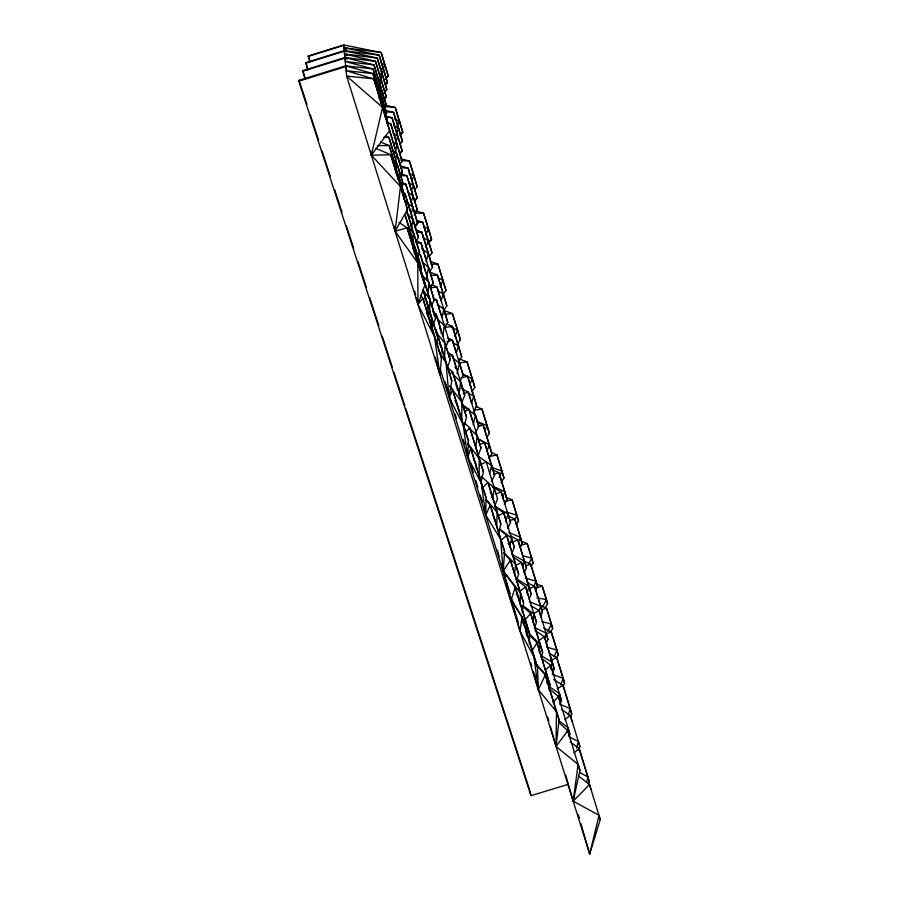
<?xml version="1.0" encoding="UTF-8"?>
<svg xmlns="http://www.w3.org/2000/svg" width="899" height="899" viewBox="0 0 899 899"><rect width="100%" height="100%" fill="white"/><g stroke="black" fill="none" stroke-linecap="round" stroke-linejoin="round"><path stroke-width="1.35" d="M461.794 421.631L461.816 402.235L452.534 371.849L447.41 367.489M479.133 477.504L479.189 458.524L469.851 427.935L464.671 423.204M520.263 604.937L520.352 592.744L510.396 560.144L503.631 553.054M309.84 61.817L308.312 55.952L343.643 44.95L346.621 76.078L589.688 854.05L600.229 819.585L599.015 815.314L573.157 801.133L579.956 770.421L578.113 764.453L556.065 746.417L556.447 711.705L545.244 674.958L535.197 663.372M414.27 253.563L414.315 250.765L407.09 227.852L398.965 222.379M505.26 574.63L503.204 571.045L504.62 551.548L500.619 539.231L485.752 515.071L486.067 497.675L470.761 448.343L467.772 444.061M414.776 252.855L414.956 247.371L411.551 242.966M444.533 360.173L445.117 343.598L436.566 332.866M457.299 389.952L457.4 387.255L452.534 371.849L449.298 374.209M496.653 526.016L497.203 512.486L488.011 482.448L482.078 488.191M529.32 643.65L529.713 634.042L515.228 587.294L503.204 571.045L500.619 539.231L490.236 505.081L485.954 499.698M486.067 497.675L481.358 483.302L467.716 457.243L468.435 440.847L452.635 389.908L450.253 386.694M547.064 683.375L547.367 676.599L537.029 642.774L529.511 634.997M411.697 239.348L411.843 236.639L405.078 215.03L421.541 268.385L420.496 270.891M441.128 333.484L441.33 330.787L436.105 314.111L432.734 311.706M435.374 357.173L439.914 374.658L441.443 358.016L422.89 298.288L420.384 295.254M412.731 241.202L413.506 232.886L409.011 227.818M427.857 293.816L428.913 282.668L422.35 275.397M491.551 497.349L491.832 494.562L488.011 482.448M514.588 573.899L515.577 564.302L506.71 535.399L499.496 529.489M539.209 652.225L540.063 644.145L530.668 613.534L522.454 606.274M558.785 722.436L567.752 730.707L556.065 746.417L559.054 719.672L545.244 674.958L538.377 689.814L556.447 711.705L559.054 719.672M441.443 358.016L434.52 336.743L417.934 304.334L424.811 285.208L417.788 262.991L395.099 231.234L400.482 186.587L371.354 155.212L370.557 151.077M410.382 226.357L410.731 223.626L406.606 210.287M458.917 395.346L460.614 381.828L452.826 374.074M475.661 448.365L477.234 435.925L469.289 428.194M578.63 776.062L589.53 784.58L573.157 801.133L578.113 764.453M533.231 671.609L538.377 689.814L537.49 667.249L533.995 656.922L520.072 631.21L521.959 617.253L511.228 599.678L515.228 587.294L529.713 634.042M397.639 179.103L398.246 174.968L396.324 173.001M442.814 336.395L444.409 325.674L436.442 318.021M492.573 499.001L494.259 487.988L481.021 476.223M522.184 612.163L523.634 602.982L510.396 560.144L503.204 571.045L520.352 592.744L523.634 602.982M567.291 731.764L567.943 727.662L559.099 720.796M451.77 380.895L435.925 329.719L451.77 380.895L449.073 397.47L463.165 424.654L468.435 440.847M549.143 690.275L550.019 684.881L537.029 642.774L531.556 651.595M411.304 229.076L412.944 219.513L404.898 193.386L418.383 237.358L415.563 242.157M532.568 622.265L534.017 614.163L523.094 605.679M396.122 169.686L397.189 164.18L393.144 160.415M436.577 343.89L437.824 337.473L423.182 289.95M426.463 278.184L428.553 267.452L422.485 262.081M509.677 547.469L511.531 538.13L499.833 529.185M558.639 697.714L559.459 693.668L549.132 686.533M480.819 483.37L483.404 471.818L469.851 427.935L464.805 432.655M397.942 178.216L390.717 154.763L371.354 155.212L382.581 107.397L373.737 78.865L346.104 70.673L372.883 73.606L387.626 121.837L372.883 73.606L345.643 65.829L299.109 80.303L298.771 81.202L530.961 795.66L568.146 784.378M457.029 373.714L459.524 363.174L453.096 358.274M473.211 424.688L475.459 415.237L468.896 410.382M498.372 534.5L500.844 524.061L491.832 494.562L490.191 492.36M599.015 815.314L589.688 854.05L580.923 823.641M541.355 657.787L542.648 652.449L530.668 613.534L524.51 620.377M380.389 102.7L381.075 100.014L378.962 98.238M395.257 160.899L396.965 154.178L392.739 150.729M411.169 213.962L412.899 207.197L405.764 184.149L401.853 182.699M441.791 317.369L443.859 309.267L437.363 304.39M489.584 473.548L491.641 465.491L484.606 442.724L477.571 438.847M527.14 593.284L528.882 586.485L521.431 562.369L513.295 557.268M463.805 427.609L466.514 417.091L457.4 387.255L455.883 385.03M550.57 668.957L552.289 662.248L544.423 636.784L535.186 630.57M586.53 782.265L587.901 776.916L579.113 748.462L570.202 741.889M569.202 736.708L569.887 734.045L567.943 727.662M516.476 581.81L518.622 574.113L506.71 535.399L500.81 540.602M426.092 261.553L428.43 253.507L421.8 232.111L415.462 229.672M505.744 521.813L508.002 514.014L494.922 506.193M576.529 748.024L578.428 741.473L569.741 737.236M379.423 97.092L380.58 93.114L373.085 68.987L345.227 61.469L374.029 64.93L386.244 105.014L384.514 107.105M560.189 704.131L561.426 700.242L559.459 693.668M544.491 638.346L546.143 633.177L535.006 627.727M395.122 151.538L397.268 144.93L390.649 123.657L386.795 122.522M433.127 325.573L435.622 318.01L420.485 268.958L435.622 318.01M534.354 628.682L536.478 622.277L534.017 614.163M568.123 715.166L570.269 708.693L563.01 685.308L553.672 679.565M522.645 566.179L524.409 560.909L517.88 539.85L510.497 535.883M456.366 352.464L458.535 346.059L452.422 326.371L446.129 323.752M471.615 402.808L473.829 396.223L467.682 376.423L462.67 374.186M588.384 784.299L589.261 781.681L587.901 776.916L579.372 772.365M410.944 202.354L413.147 195.881L406.876 175.743L400.257 173.597M379.445 90.642L380.805 86.652L377.468 84.292M447.05 368.95L450.174 359.757L436.105 314.111L433.745 315.178M466.323 452.118L467.716 457.243L470.761 448.343L481.358 483.302L485.752 515.071L490.236 505.081L504.62 551.548M487 451.32L489.292 444.78L483.213 425.193L477.099 422.361M441.094 300.76L443.409 294.209L437.431 274.993L429.655 272.049M495.079 505.272L497.529 498.698L486.19 461.738L480.201 465.098M502.384 498.327L504.856 491.753L498.945 472.728L491.629 469.289M305.076 79.382L302.761 70.639L344.845 57.536L375.49 61.323L386.368 97.126L384.581 99.205M307.705 69.942L305.784 62.649L344.193 50.692L379.164 55.165L387.458 82.573L385.615 84.585M477.706 456.748L480.987 448.084L469.053 409.292L462.434 404.842M578.405 750.328L579.855 746.53L578.428 741.473M425.957 247.158L428.43 240.685L422.687 222.244L416.17 220.064M560.729 684.768L563.19 678.329L556.728 657.551L549.368 653.483M538.771 611.444L540.771 606.252L534.624 586.508L527.23 582.676M552.233 673.947L554.211 668.8L552.289 662.248L541.872 656.101M511.834 553.683L514.318 547.334L511.531 538.13M395.818 141.604L397.886 136.39L392.065 117.769L385.368 115.949M379.974 84.517L381.536 80.629L377.985 78.404M518.352 542.355L520.454 537.231L514.801 519.06L508.598 516.161M461.614 402.943L464.761 395.324L452.478 355.363L447.792 352.43M529.073 599.217L531.163 594.217L528.882 586.485L516.318 578.619M411.371 190.61L413.551 185.452L408.124 168.068L400.089 165.731M469.604 385.109L472.335 378.704L467.075 361.87L459.344 358.881M454.939 336.529L457.625 330.293L452.399 313.549L443.331 310.267M570.629 716.334L571.708 713.851L570.269 708.693L560.01 704.288M484.921 430.745L487.146 425.643L481.943 408.989L475.683 406.472M554.166 656.596L556.975 650.168L551.289 631.941L543.828 628.232M440.207 286.702L443.016 280.353L437.903 264.003L429.936 261.362M533.748 586.317L536.006 581.282L530.68 564.224L523.038 560.706M499.215 477.313L502.013 471.143L496.956 454.95L491.787 452.826M546.266 643.246L547.963 639.526L546.143 633.177M431.306 306.188L434.228 299.817L420.339 254.664L417.889 253.293M380.805 78.842L382.569 75.033L377.243 58.087L344.193 50.692L346.666 51.895M425.575 235.133L428.508 228.874L423.586 213.175L415.63 210.804M396.347 133.49L398.695 128.501L393.638 112.397L385.615 110.397M445.252 347.868L448.893 340.283L436.487 299.906L433.003 298.007M514.509 520.251L516.903 515.273L512.059 499.799L505.586 497.113M491.528 481.538L494.562 475.268L491.641 465.491L477.369 455.737M507.575 528.533L510.508 522.51L508.002 514.014M563.381 685.892L564.594 683.42L563.19 678.329L552.941 674.61M547.783 631.446L551.447 623.996L546.525 608.241L540.187 605.409M475.785 432.228L478.762 426.238L475.459 415.237M524.038 573.045L526.499 568.134L524.409 560.909L511.936 554.661M411.551 180.8L414.057 175.833L409.405 161.022L399.965 158.527M417.732 256.024L419.552 252.405L406.584 210.265M528.612 564.19L531.747 558.077L527.196 543.547L520.881 540.951M540.569 615.894L542.457 612.264L540.771 606.252L529.387 601.723M381.861 73.46L383.794 69.83L380.086 68.032M459.906 381.446L463.176 375.299L459.524 363.174M396.987 125.995L399.606 121.208L395.279 107.487L384.603 105.014M542.535 606.859L546.491 599.633L542.288 586.249L535.838 583.631M556.335 658.641L558.301 655.045L556.975 650.168L546.648 647.078M430.497 287.826L433.262 282.938L428.553 267.452M504.339 504.283L507.081 499.473L504.856 491.753L493.607 486.46M439.914 374.658L434.52 336.743L422.89 298.288L417.934 304.334L417.788 262.991L407.09 227.852L395.099 231.234L407.539 209.478L390.717 154.763L375.726 148.279M489.101 458.389L491.854 453.579L489.292 444.78L478.257 438.903M520.24 547.502L522.33 543.85L520.454 537.231L508.823 532.613M444.398 328.146L447.781 322.348L443.859 309.267M535.467 590.407L537.546 586.845L536.006 581.282L525.668 577.99M473.29 411.866L476.717 406.067L473.829 396.223L467.963 392.852M382.974 68.571L385.12 64.986L381.165 52.513L343.643 44.95M550.559 632.053L552.671 628.558L551.447 623.996L541.94 621.715M403.426 198.881L404.853 196.533L398.246 174.968M458.872 361.376L461.704 356.836L458.535 346.059L452.534 342.463M516.341 524.69L518.554 521.218L516.903 515.273L506.261 511.947M501.024 482.651L503.968 478.032L502.013 471.143L491.618 467.3M530.86 566.617L533.107 563.111L531.747 558.077L522.521 555.773M487.123 436.925L489.382 433.453L487.146 425.643L476.852 421.35M544.603 608.365L547.581 603.791L546.491 599.633L536.894 597.846M429.621 271.813L432.554 267.329L428.43 253.507L421.698 248.697M401.044 187.531L403.258 184.16L397.189 164.18M414.686 227.874L417.732 223.3L412.899 207.197L406.326 201.972M471.829 391.885L474.829 387.379L472.335 378.704L462.434 374.22M443.791 310.312L446.814 305.784L443.409 294.209L437.397 290.613M457.276 344.182L460.355 339.743L457.625 330.293L451.298 327.292M429.632 256.159L432.014 252.877L428.43 240.685L422.53 237.257M414.147 214.647L417.383 210.22L413.147 195.881L407.438 192.094M442.701 294.883L445.938 290.467L443.016 280.353L437.982 277.926M371.354 155.212L389.582 130.681M399.606 164.674L402.145 161.37L397.268 144.93L392.807 141.784M428.227 243.764L431.565 239.482L428.508 228.874L423.586 226.537M414.686 201.286L417.237 198.061L413.551 185.452L408.64 182.744M384.884 115.42L386.592 113.263L380.58 93.114L378.4 91.406M399.583 154.19L402.179 150.998L397.886 136.39L393.178 133.535M414.574 189.914L417.192 186.756L414.057 175.833L409 173.507M399.774 144.402L402.415 141.3L398.695 128.501L393.717 125.927M399.988 135.389L402.774 132.243L399.606 121.208L394.537 118.971M384.042 92.766L386.817 89.642L382.569 75.033L378.884 72.988M552.986 702.49L558.358 696.467L548.986 688.477M385.379 78.977L388.233 75.921L385.12 64.986L381.255 63.368M545.637 669.766L550.716 665.294L542.052 658.675M573.854 753.092L579.113 748.462L589.261 781.681M386.109 77.73L388.233 75.921L384.311 63.526M385.39 84.315L387.458 82.573L379.164 55.165L343.912 47.703L344.733 50.344M384.705 91.395L386.817 89.642L377.243 58.087L344.508 53.962L345.733 57.896M384.21 98.89L386.368 97.126L375.49 61.323L344.508 53.962L346.823 55.513M384.109 106.723L386.244 105.014L379.94 84.798M400.628 133.929L402.774 132.243L398.864 119.87M519.408 591.621L525.6 586.833L516.88 580.372M400.246 142.952L402.415 141.3L393.638 112.397L385.536 111.712M399.999 152.605L402.179 150.998L392.065 117.769L385.311 117.263M564.763 719.638L570.382 715.492L579.855 746.53M414.922 199.634L417.237 198.061L412.27 182.171M538.939 640.493L544.423 636.784L554.211 668.8M400.19 173.945L402.449 172.428L396.965 154.178M429.284 240.966L431.565 239.482L423.586 213.175L415.507 213.153M400.898 185.643L403.258 184.16L388.941 137.435L385.165 136.052M557.223 688.78L563.01 685.308L571.708 713.851M415.417 224.66L417.732 223.3L405.764 184.149L401.752 184.228M497.664 516.206L503.71 512.756L514.318 547.334M515.52 565.617L521.431 562.369L531.163 594.217M533.208 613.691L539.142 610.623L547.963 639.526M464.446 411.596L469.053 409.292L472.941 421.889M550.694 660.473L556.728 657.551L564.594 683.42M511.733 542.333L517.88 539.85L526.499 568.134M529.522 588.553L534.624 586.508L536.04 591.508M495.99 493.978L501.17 491.933L510.508 522.51M546.232 633.907L551.289 631.941L558.301 655.045M448.859 356.768L452.478 355.363L456.771 369.275L454.939 367.197M479.706 444.511L484.606 442.724L494.562 475.268M541.254 609.893L546.525 608.241L552.671 628.558M308.121 56.468L343.688 45.388M305.548 63.267L344.25 51.221M302.491 71.369L344.913 58.165L345.744 60.851M298.771 81.202L345.722 66.593L346.553 69.279M525.544 565.819L530.68 564.224L537.546 586.845M463.131 393.796L468.334 392.178L478.762 426.238M509.441 520.678L514.801 519.06L522.33 543.85M493.551 474.256L498.945 472.728L507.081 499.473M433.992 300.536L436.487 299.906L441.094 314.92M535.77 587.89L542.288 586.249L547.581 603.791M477.987 426.508L483.213 425.193L491.854 453.579M520.42 545.199L527.196 543.547L533.107 563.111M447.039 341.53L452.444 340.26L463.176 375.299M505.283 501.35L512.059 499.799L518.554 521.218M417.799 255.226L420.339 254.664L425.778 272.262M489.112 456.58L496.956 454.95L503.968 478.032M461.165 377.76L467.682 376.423L476.717 406.067M473.818 410.416L481.943 408.989L489.382 433.453M430.138 287.927L436.948 286.927L447.781 322.348M444.364 327.562L452.422 326.371L461.704 356.836M458.928 362.994L467.075 361.87L474.829 387.379M416.889 243.371L420.979 242.865L433.262 282.938M444.027 314.324L452.399 313.549L460.355 339.743M430.711 275.577L437.431 274.993L446.814 305.784M416.439 232.448L421.8 232.111L432.554 267.329M430.958 264.317L437.903 264.003L445.938 290.467M417.147 222.379L422.687 222.244L426.328 234.639M377.378 145.571L389.2 145.571L404.853 196.533M383.659 137.311L388.941 137.435L395.133 157.819M401.19 167.843L408.124 168.068L411.854 180.845M401.021 160.606L409.405 161.022L417.192 186.756M386.592 123.41L390.649 123.657L402.145 161.37M384.48 106.498L395.279 107.487L398.482 118.634M345.643 65.829L373.085 68.987L386.592 113.263M346.34 48.973L343.912 47.703L381.165 52.513L383.963 62.312M380.401 142.008L389.2 145.571L395.953 167.619M343.912 47.703L346.486 48.782M431.981 284.713L436.948 286.927L440.971 300.3M416.125 240.651L420.979 242.865L425.789 258.698M447.668 337.878L452.444 340.26L456.186 352.7M461.176 388.346L468.334 392.178L471.739 403.505M492.832 487.348L501.17 491.933L503.766 500.732M344.508 53.962L346.958 55.322M530.815 605.701L539.142 610.623L541.063 617.287M347.216 59.031L344.845 57.536L374.029 64.93L379.547 83.54M494.529 506.676L503.71 512.756L506.62 522.353M561.358 709.378L570.382 715.492L571.944 720.976M463.434 406.337L466.716 408.764M529.095 633.761L540.063 644.145L542.648 652.449M406.887 213.748L412.944 219.513L418.383 237.358M503.766 552.683L515.577 564.302L518.622 574.113M535.31 663.215L547.367 676.599L550.019 684.881M486.337 499.63L497.203 512.486L500.844 524.061M508.115 543.58L509.913 545.727M467.581 443.162L479.189 458.524L483.404 471.818M449.601 385.806L461.816 402.235L466.514 417.091M439.678 328.528L441.33 330.787M410.236 234.425L411.843 236.639M423.35 290.444L429.711 299.255L429.744 311.863M412.776 248.484L414.315 250.765L424.811 285.208M424.654 284.758L426.171 287.006M518.184 621.939L511.228 599.678L526.263 623.591L527.32 637.099M438.307 350.048L446.095 363.23L449.073 397.47L452.635 389.908L463.165 424.654L467.716 457.243M425.688 307.649L431.329 317.291L437.824 337.473M516.183 593.778L518.925 598.565L519.038 601.229M493.124 515.756L494.461 518.116L494.596 520.791M439.072 343.193L441.791 348.048L442.184 353.521M424.676 298.21L427.362 303.019L427.767 308.458M511.228 599.678L514.262 605.69M522.735 622.535L525.758 628.547L537.49 667.249M473.267 458.591L475.695 463.446L476.369 468.975M455.04 400.594L458.13 406.831L458.647 410.922M426.441 313.032L430.082 320.415L431.16 328.517M299.109 80.303L306.907 104.306M310.369 114.982L318.606 140.311M322.067 150.987L330.293 176.316M334.63 189.655L341.991 212.333M346.329 225.66L353.689 248.338M358.016 261.665L366.253 287.006M369.714 297.681L378.816 325.685M382.277 336.35L392.245 367.017M393.976 372.355L404.808 405.696M405.674 408.36L529.129 788.423M302.761 70.639L305.357 78.651M305.784 62.649L307.93 69.324M308.312 55.952L309.604 59.952M414.956 247.371L421.541 268.385M445.117 343.598L450.174 359.757M426.733 235.943L432.014 252.877M445.162 382.142L447.23 388.806M449.725 396.807L451.804 403.482M455.13 414.147L456.377 418.147M463.019 439.465L464.255 443.432M466.727 451.365L468.795 457.984M471.267 465.918L473.324 472.537M475.807 480.482L477.863 487.089M481.145 497.63L482.381 501.575M501.732 563.695L503.822 570.404M440.016 368.433L510.093 593.576M511.756 598.936L513.014 602.959M534.208 673.284L535.456 677.273M417.383 210.22L406.876 175.743L400.055 175.665L402.449 172.428L373.737 78.865L346.621 76.078L382.581 107.397L395.111 148.74M536.388 592.756L542.457 612.264M344.103 46.737L344.935 49.411M600.229 819.585L589.53 784.58L590.924 789.446M561.426 700.242L550.716 665.294L552.84 672.373M536.478 622.277L525.6 586.833L528.207 595.408M400.482 186.587L407.539 209.478M460.614 381.828L464.761 395.324M477.234 435.925L480.987 448.084M569.82 737.382L567.752 730.707L579.956 770.421M413.506 232.886L419.552 252.405M428.913 282.668L434.228 299.817M569.887 734.045L558.358 696.467L560.493 703.467M423.036 289.928L431.329 317.291L432.543 330.944M578.248 814.382L579.394 818.348M565.662 775.028L573.157 801.133M547.716 717.155L548.862 721.144M550.379 726.471L556.065 746.417M530.646 662.507L531.759 666.406M497.349 550.166L499.181 556.683M501.384 564.516L520.072 631.21M480.212 495.068L482.055 501.732M484.269 509.733L485.752 515.071M463.176 440.611L464.221 444.443M444.949 382.008L447.005 389.739M414.664 291.13L415.653 295.086M416.304 297.726L417.934 304.334M529.556 789.76L530.961 795.66M393.863 225.818L395.099 231.234M538.377 689.814L533.995 656.922L521.959 617.253L525.758 628.547L526.522 635.413"/></g></svg>
